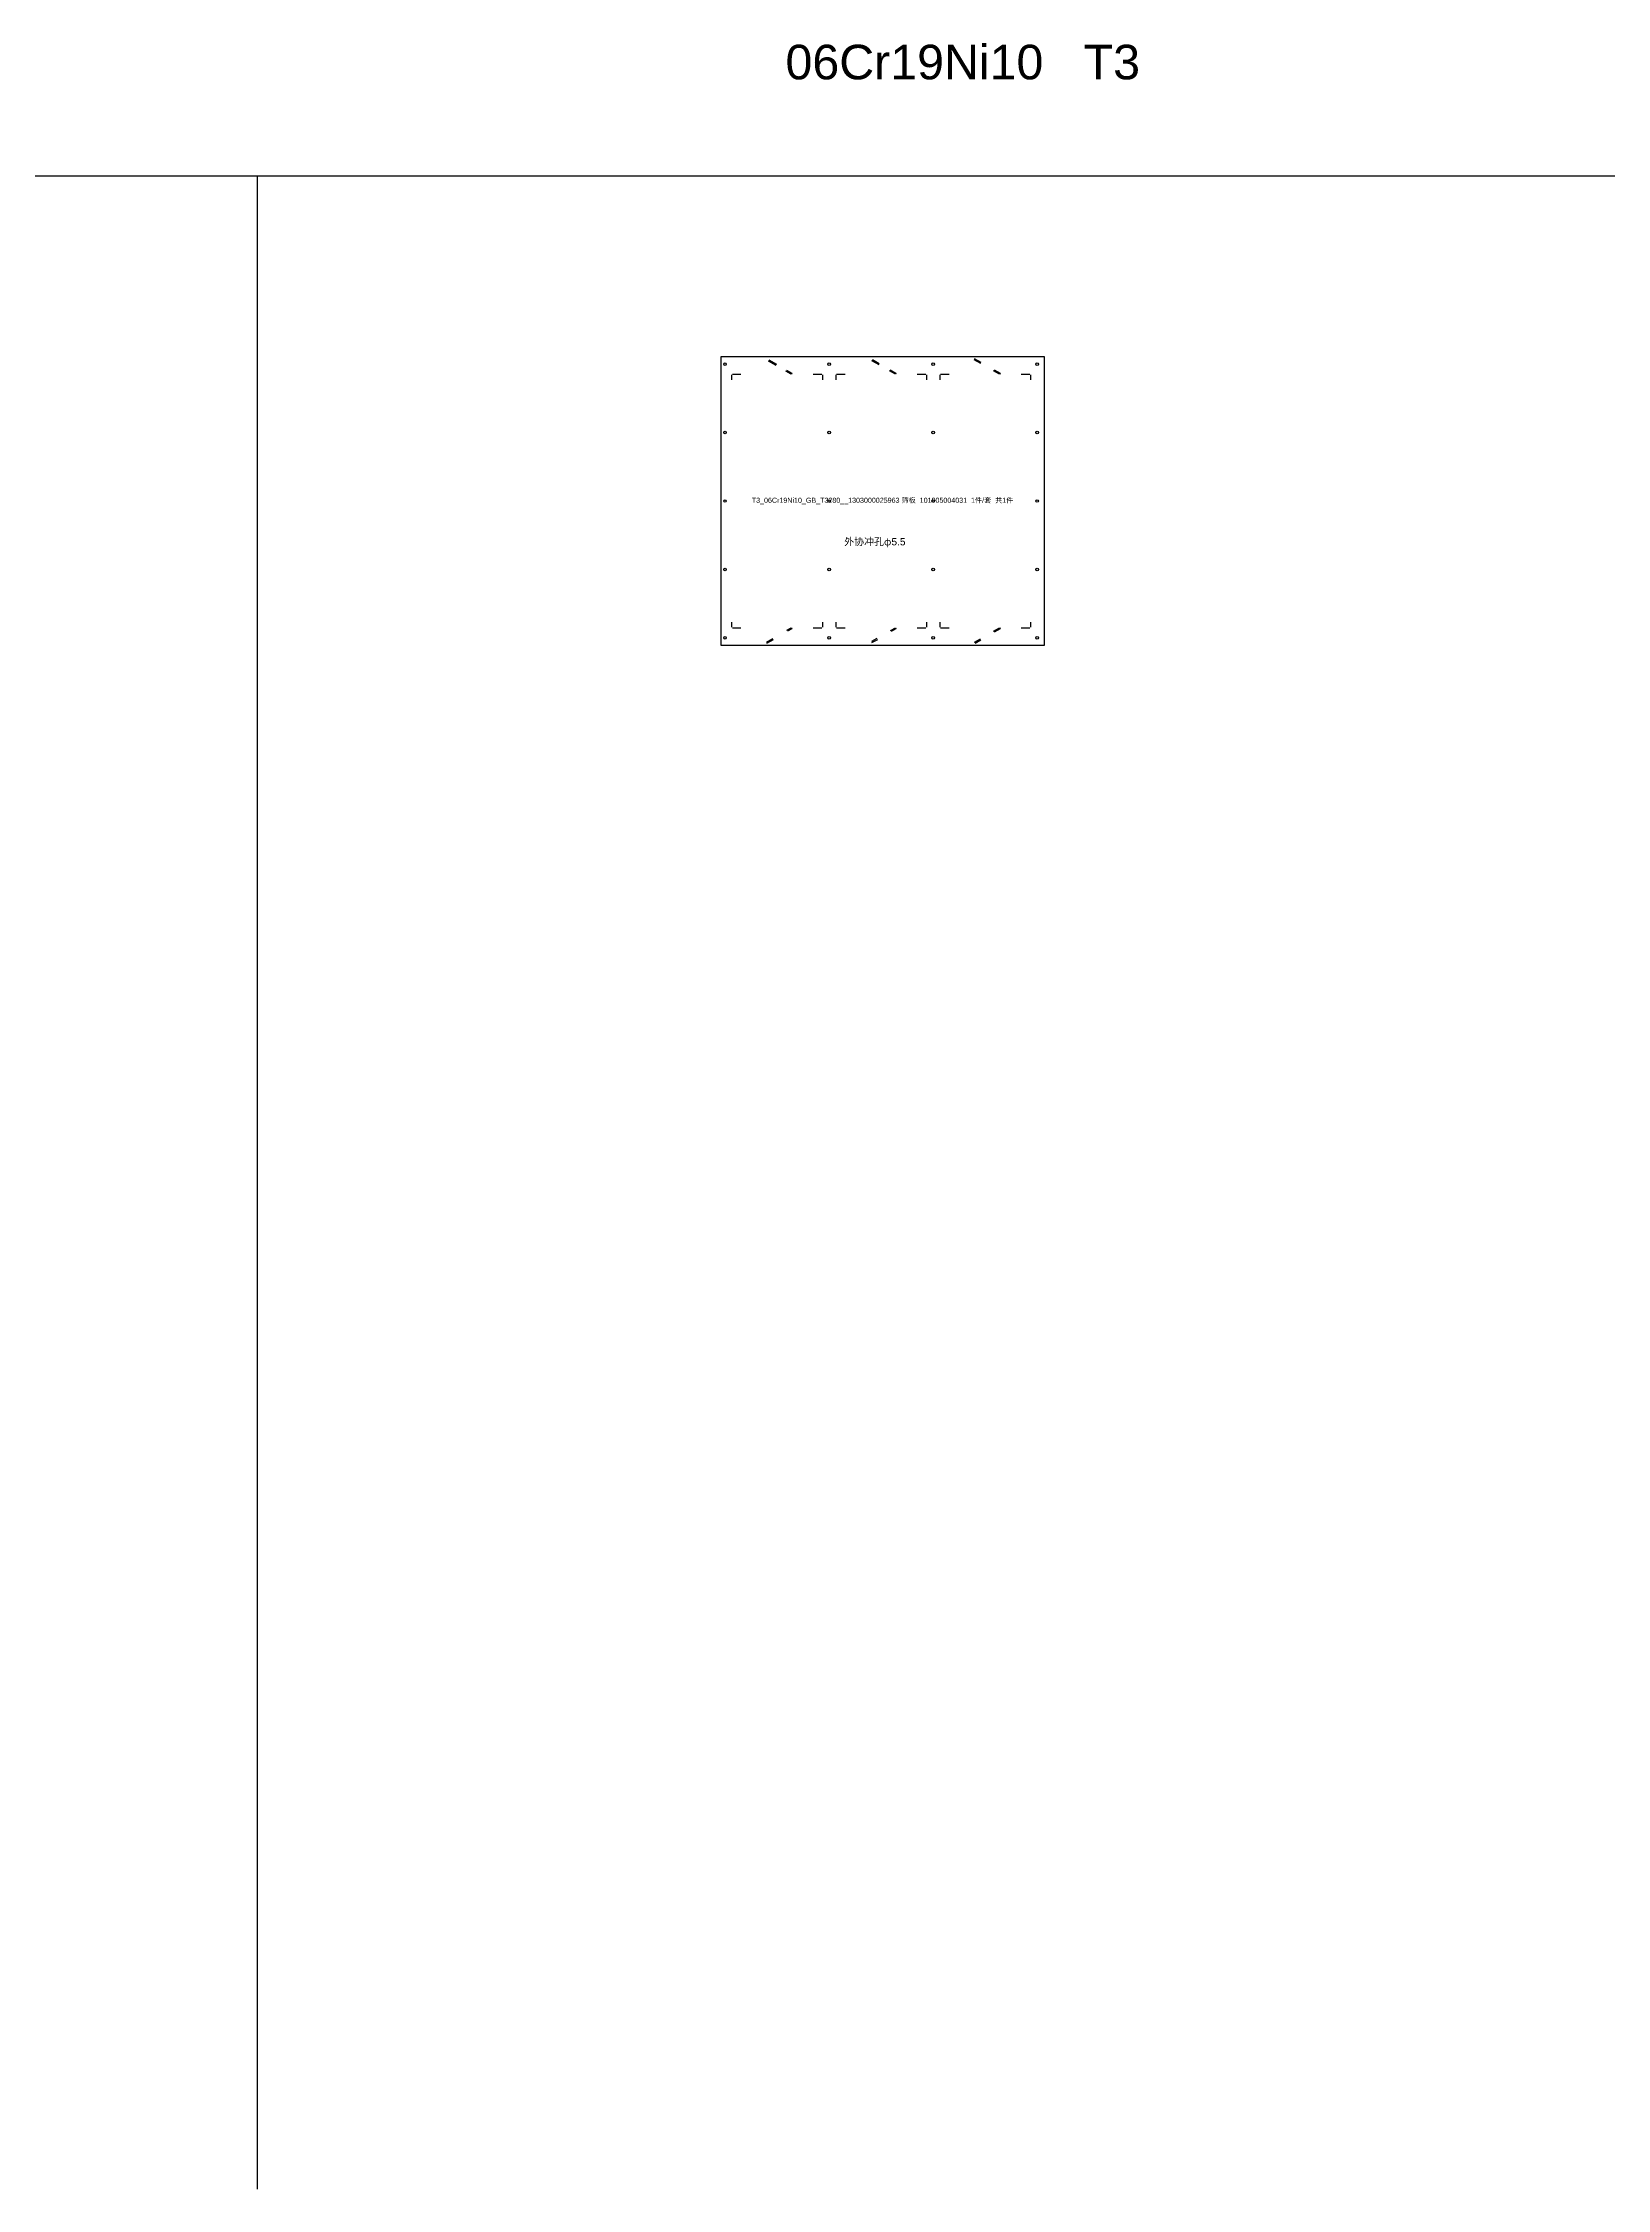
# Model space of a CAD drawing. Extents: x 1215 to 23163, y 8322 to 15771.
# Drawn here: x 6640 to 12065, y 8322 to 15771 of the extents above; entities that cross this region are included whole.
import ezdxf

# ---------------------------------------------------------------- set-up
doc = ezdxf.new("R2010")
doc.units = 0
doc.layers.get('0').update_dxf_attribs({"linetype": 'CONTINUOUS'})
doc.layers.add('S1', color=7, linetype='CONTINUOUS')
doc.styles.get("Standard").update_dxf_attribs({"font": 'arial.ttf'})

# ---------------------------------------------------------------- blocks, each defined once
blk = doc.blocks.new('1303000025963_筛板_101005004')
at = {"color": 7, "linetype": 'CONTINUOUS'}
for p, q in [((561.5, 500), (-561.5, 500)), ((-561.5, 500), (-561.5, -500)), ((561.5, -500), (561.5, 500)), ((-561.5, -500), (561.5, -500))]:
    blk.add_line(p, q, dxfattribs=at)
at = {"color": 6, "linetype": 'CONTINUOUS'}
for p, q in [((-396.9, 486.4), (-370, 470.9)), ((-394.6, 489.6), (-368.3, 474.5)), ((-316.6, 440), (-335.4, 450.9)), ((-333.4, 454.3), (-314.6, 443.5)), ((-38, 487.6), (-13.2, 473.3)), ((-35.5, 490.7), (-11.9, 477.1)), ((44.4, 440), (24, 451.8)), ((26, 455.2), (46.4, 443.5)), ((316.2, 491.5), (339.2, 478.2)), ((318, 495.1), (341.3, 481.6)), ((405.4, 440), (385, 451.8)), ((387, 455.2), (407.4, 443.5)), ((-523.5, 437.8), (-523.5, 420.8)), ((-520.8, 440.5), (-491.3, 440.5)), ((-314.6, 443.5), (-316.6, 440)), ((-240.7, 440.5), (-211.2, 440.5)), ((-208.5, 437.8), (-208.5, 420.8)), ((-162.5, 437.8), (-162.5, 420.8)), ((-159.8, 440.5), (-130.3, 440.5)), ((46.4, 443.5), (44.4, 440)), ((120.3, 440.5), (149.8, 440.5)), ((152.5, 437.8), (152.5, 420.8)), ((198.5, 437.8), (198.5, 420.8)), ((201.2, 440.5), (230.7, 440.5)), ((407.4, 443.5), (405.4, 440)), ((481.3, 440.5), (510.8, 440.5)), ((513.5, 437.8), (513.5, 420.8)), ((-523.5, -420.8), (-523.5, -437.8)), ((-520.8, -440.5), (-491.3, -440.5)), ((-331.8, -448.8), (-316.6, -440)), ((-314.6, -443.5), (-329.8, -452.3)), ((-316.6, -440), (-314.6, -443.5)), ((-240.7, -440.5), (-211.2, -440.5)), ((-208.5, -420.8), (-208.5, -437.8)), ((-162.5, -420.8), (-162.5, -437.8)), ((-159.8, -440.5), (-130.3, -440.5)), ((27.5, -449.8), (44.4, -440)), ((46.4, -443.5), (29.5, -453.3)), ((44.4, -440), (46.4, -443.5)), ((120.3, -440.5), (149.8, -440.5)), ((152.5, -420.8), (152.5, -437.8)), ((198.5, -420.8), (198.5, -437.8)), ((201.2, -440.5), (230.7, -440.5)), ((385, -451.8), (405.4, -440)), ((407.4, -443.5), (387, -455.2)), ((405.4, -440), (407.4, -443.5)), ((481.3, -440.5), (510.8, -440.5)), ((513.5, -420.8), (513.5, -437.8)), ((-403.1, -490), (-380.2, -476.7)), ((-401.1, -493.4), (-378, -480.1)), ((-36.7, -486.8), (-18.5, -476.3)), ((-36.7, -491.5), (-17, -480.1)), ((318.9, -490), (340, -477.8)), ((320.9, -493.4), (341.3, -481.6))]:
    blk.add_line(p, q, dxfattribs=at)
at = {"color": 7, "linetype": 'CONTINUOUS'}
for centre in [(-546.5, 475), (-185.5, 475), (175.5, 475), (536.5, 475), (-546.5, 237.5), (-185.5, 237.5), (175.5, 237.5), (536.5, 237.5), (-546.5, 0), (-185.5, 0), (175.5, 0), (536.5, 0), (-546.5, -237.5), (-185.5, -237.5), (175.5, -237.5), (536.5, -237.5), (-546.5, -475), (-185.5, -475), (175.5, -475), (536.5, -475)]:
    blk.add_circle(centre, 4.5, dxfattribs=at)
at = {"layer": 'S1', "color": 3, "insert": (0, 0), "char_height": 17.64, "width": 923.509, "attachment_point": 5}
blk.add_mtext('T3_06Cr19Ni10_GB_T3280__1303000025963 {\\fSimSun|b0|i0|c134|p2;筛板 }101005004031  1{\\fSimSun|b0|i0|c134|p2;件}/{\\fSimSun|b0|i0|c134|p2;套}  {\\fSimSun|b0|i0|c134|p2;共}1{\\fSimSun|b0|i0|c134|p2;件}', dxfattribs=at)
at = {"layer": 'S1', "color": 2, "insert": (-26.6, -144.7), "char_height": 25.2, "width": 275.169, "attachment_point": 5}
blk.add_mtext('{\\fSimSun|b0|i0|c134|p2;外协冲孔φ}5.5', dxfattribs=at)

msp = doc.modelspace()

# ---------------------------------------------------------------- linework, layer by layer
at = {"color": 1}
for p, q in [((1214.8, 15309.3), (23162.8, 15309.3)), ((7383.7, 15309.3), (7383.7, 8322.1))]:
    msp.add_line(p, q, dxfattribs=at)

# ---------------------------------------------------------------- block references
msp.add_blockref('1303000025963_筛板_101005004', (9552.5, 14180.7))

# ---------------------------------------------------------------- texts
at = {"layer": 'S1', "color": 1, "insert": (9830.7, 15703.3), "char_height": 120, "width": 1332.79, "attachment_point": 5}
msp.add_mtext('06Cr19Ni10   T3', dxfattribs=at)

doc.saveas('drawing.dxf')
